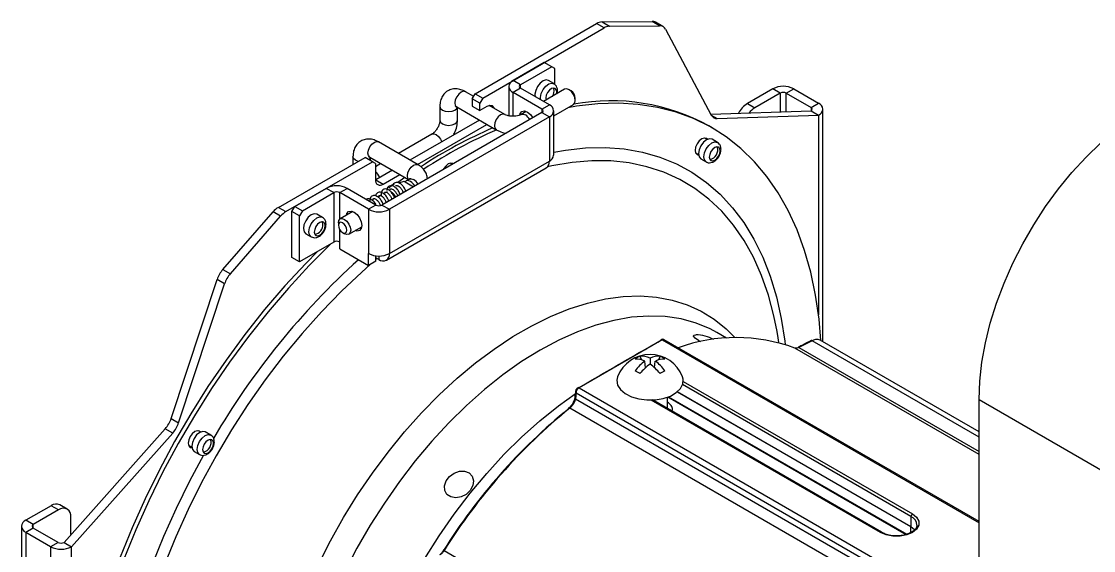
# Model space of a CAD drawing. Extents: x 17.3 to 113.1, y 4.8 to 84.5.
# Drawn here: x 72.25 to 79.89, y 14.76 to 18.53 of the extents above; entities that cross this region are included whole.
import ezdxf

# ---------------------------------------------------------------- set-up
doc = ezdxf.new("R2010")
doc.units = 0
doc.header["$MEASUREMENT"] = 0
doc.layers.add('OBJECT', color=7, linetype='CONTINUOUS')

msp = doc.modelspace()

# ---------------------------------------------------------------- linework, layer by layer
at = {"layer": 'OBJECT'}
for p, q in [((75.4846, 18.0144), (76.3479, 18.5128)), ((75.5375, 17.9838), (76.4009, 18.4822)), ((76.4009, 18.4822), (76.3479, 18.5128)), ((76.3869, 18.5249), (76.7437, 18.5284)), ((76.3869, 18.5249), (76.4398, 18.4943)), ((76.4398, 18.4943), (76.7967, 18.4979)), ((76.7967, 18.4979), (76.7437, 18.5284)), ((76.8202, 18.492), (76.7673, 18.5226)), ((76.8377, 18.4735), (77.1645, 17.862)), ((75.9759, 18.2369), (75.7532, 18.1083)), ((76.029, 18.2063), (75.8062, 18.0777)), ((76.029, 18.2063), (75.9759, 18.2369)), ((76.0502, 18.1941), (76.029, 18.2063)), ((76.0502, 18.0805), (76.0502, 18.1941)), ((75.8062, 18.0777), (75.7532, 18.1083)), ((76.0442, 18.0858), (76.0053, 18.1082)), ((75.4731, 17.9946), (75.4145, 18.0285)), ((75.4633, 17.9777), (75.4846, 18.0144)), ((75.4846, 18.0144), (75.5375, 17.9838)), ((75.7224, 18.0655), (75.7224, 17.8571)), ((75.8062, 18.0532), (75.7532, 18.0226)), ((75.9586, 17.904), (75.7532, 18.0226)), ((75.7532, 17.8539), (75.7532, 18.0226)), ((75.8062, 18.0532), (75.8062, 18.0777)), ((76.0116, 17.9347), (75.8062, 18.0532)), ((76.1206, 18.0456), (75.97, 17.9587)), ((76.0445, 18.0504), (76.0425, 18.0546)), ((76.166, 18.0344), (76.1519, 18.0425)), ((77.6023, 18.0489), (77.422, 17.9448)), ((77.6553, 18.0183), (77.475, 17.9142)), ((77.6553, 18.0183), (77.6023, 18.0489)), ((77.6553, 18.0183), (77.6553, 17.8846)), ((77.6977, 18.0183), (77.7507, 18.0489)), ((77.6977, 18.0183), (77.8746, 17.9162)), ((77.6977, 17.886), (77.6977, 18.0183)), ((77.7507, 18.0489), (77.9275, 17.9468)), ((75.5163, 17.9471), (75.4633, 17.9777)), ((75.4633, 17.9777), (75.4633, 17.9254)), ((75.5375, 17.9838), (75.5163, 17.9471)), ((75.5163, 17.8948), (75.5163, 17.9471)), ((75.9586, 17.904), (76.0116, 17.9347)), ((76.0424, 17.8561), (76.1831, 17.9374)), ((76.1961, 17.966), (76.1961, 17.9823)), ((77.422, 17.9448), (77.475, 17.9142)), ((77.8746, 17.9162), (77.9275, 17.9468)), ((75.9586, 17.8796), (74.8202, 17.2223)), ((75.2324, 17.9233), (75.2324, 17.8253)), ((75.352, 17.9202), (75.6331, 17.758)), ((75.3574, 17.8253), (75.3574, 17.9171)), ((75.4633, 17.9254), (75.5163, 17.8948)), ((75.5672, 17.9242), (75.5163, 17.8948)), ((75.6956, 17.8662), (75.5837, 17.9308)), ((75.8478, 17.8881), (75.8099, 17.8662)), ((75.9586, 17.904), (75.9586, 17.8796)), ((75.9586, 17.8796), (76.0116, 17.8489)), ((76.0424, 17.5774), (76.0424, 17.8918)), ((77.161, 17.8685), (77.8746, 17.8917)), ((77.1645, 17.862), (77.2067, 17.8377)), ((77.2067, 17.8377), (77.9275, 17.8611)), ((77.8746, 17.9162), (77.8746, 17.8917)), ((77.8746, 17.8917), (77.9275, 17.8611)), ((77.9275, 17.8611), (77.9275, 16.4402)), ((77.9583, 16.2499), (77.9583, 17.904)), ((76.0116, 17.8489), (74.8732, 17.1917)), ((75.5135, 17.827), (75.0198, 17.542)), ((75.0728, 17.5114), (75.5665, 17.7964)), ((76.0116, 17.8489), (76.0116, 17.5346)), ((77.1719, 17.7703), (77.1464, 17.785)), ((75.1752, 17.7264), (74.9378, 17.5893)), ((75.0769, 17.5091), (74.7958, 17.6713)), ((77.1357, 17.6895), (77.1189, 17.6992)), ((77.2083, 17.6678), (77.1694, 17.6903)), ((77.1899, 17.6714), (77.2082, 17.6679)), ((74.0838, 17.2058), (74.6997, 17.5613)), ((74.6136, 17.5661), (74.6136, 17.5117)), ((74.7526, 17.5307), (74.6997, 17.5613)), ((74.7333, 17.5631), (75.009, 17.4039)), ((74.7386, 17.5388), (74.7386, 17.56)), ((77.0523, 17.5933), (77.0732, 17.5813)), ((77.0894, 17.5517), (77.1283, 17.5292)), ((74.1368, 17.1752), (74.7526, 17.5307)), ((74.7738, 17.5185), (74.7526, 17.5307)), ((74.7738, 17.5185), (74.7738, 17.4025)), ((74.8128, 17.5172), (74.7738, 17.4947)), ((74.8514, 16.8293), (75.9899, 17.4865)), ((74.8732, 16.8774), (76.0116, 17.5346)), ((75.31, 17.5205), (75.3134, 17.5071)), ((76.0116, 17.5346), (76.0116, 17.5346)), ((74.776, 17.4013), (74.7739, 17.4001)), ((74.8948, 17.4698), (74.776, 17.4013)), ((74.776, 17.4013), (74.829, 17.3707)), ((74.829, 17.3707), (74.9478, 17.4392)), ((74.984, 17.4183), (74.9329, 17.3819)), ((75.0144, 17.407), (74.9914, 17.3937)), ((75.0144, 17.407), (75.0151, 17.4074)), ((74.2011, 17.2123), (74.4238, 17.3409)), ((74.4769, 17.3103), (74.4238, 17.3409)), ((74.5193, 17.3103), (74.5723, 17.3409)), ((74.7777, 17.2223), (74.5723, 17.3409)), ((74.8702, 17.3433), (74.8807, 17.3553)), ((74.9393, 17.3799), (74.9788, 17.3915)), ((74.9788, 17.3915), (74.9849, 17.3879)), ((74.9849, 17.3879), (75.0459, 17.3527)), ((74.2541, 17.1817), (74.4769, 17.3103)), ((74.4769, 17.3103), (74.4769, 16.9592)), ((74.7247, 17.1917), (74.5193, 17.3103)), ((74.5193, 17.1206), (74.5193, 17.3103)), ((74.756, 17.2578), (74.7516, 17.2553)), ((74.8107, 17.2895), (74.7924, 17.2788)), ((74.8135, 17.2923), (74.8071, 17.2873)), ((74.857, 17.3162), (74.8323, 17.3019)), ((74.8488, 17.3114), (74.8444, 17.3139)), ((74.8444, 17.3089), (74.8444, 17.3139)), ((73.688, 16.7644), (74.0448, 17.1728)), ((74.0978, 17.1423), (74.0448, 17.1728)), ((74.0838, 17.2058), (74.1368, 17.1752)), ((74.1799, 17.1756), (74.2011, 17.2123)), ((74.2329, 17.145), (74.1799, 17.1756)), ((74.1799, 16.849), (74.1799, 17.1756)), ((74.2011, 17.2123), (74.2541, 17.1817)), ((74.2541, 17.1817), (74.2329, 17.145)), ((74.6139, 17.1758), (74.5229, 17.1233)), ((74.7777, 17.2223), (74.7247, 17.1917)), ((74.7247, 17.1917), (74.7247, 16.8774)), ((74.8202, 17.2223), (74.8732, 17.1917)), ((74.8732, 17.1917), (74.8732, 16.8774)), ((73.741, 16.7338), (74.0978, 17.1423)), ((74.2329, 16.8184), (74.2329, 17.145)), ((74.3967, 17.1347), (74.3578, 17.1571)), ((74.51, 17.0947), (74.51, 17.0784)), ((74.2778, 17.0185), (74.3167, 16.9961)), ((74.5193, 16.9592), (74.5193, 17.0479)), ((74.54, 17.0263), (74.5542, 17.0181)), ((74.5854, 17.015), (74.6764, 17.0676)), ((74.4769, 16.9592), (74.2329, 16.8184)), ((74.5193, 16.9102), (74.5193, 16.9592)), ((74.5193, 16.9102), (74.7247, 16.7916)), ((74.7247, 16.7916), (74.7247, 16.8774)), ((74.2329, 16.8184), (74.1799, 16.849)), ((74.7777, 16.8222), (74.7247, 16.7916)), ((74.7777, 16.8222), (74.7777, 16.8609)), ((74.799, 16.8345), (74.7777, 16.8467)), ((74.7869, 16.8415), (74.7777, 16.8337)), ((74.799, 16.8596), (74.799, 16.8345)), ((73.688, 16.7644), (73.741, 16.7338)), ((73.3202, 15.7039), (73.647, 16.6927)), ((73.3732, 15.6734), (73.7, 16.6621)), ((73.7, 16.6621), (73.647, 16.6927)), ((76.8135, 16.2626), (76.2233, 15.9219)), ((76.8135, 16.2626), (79.0698, 14.9601)), ((79.0698, 14.9702), (76.8283, 16.2642)), ((77.2718, 16.2762), (77.2045, 16.315)), ((77.8826, 16.2567), (77.7883, 16.2083)), ((79.0698, 15.5713), (77.8826, 16.2567)), ((79.0698, 15.6082), (77.9387, 16.2611)), ((79.0698, 15.4478), (77.7585, 16.2048)), ((77.7883, 16.2083), (79.0698, 15.4685)), ((76.6564, 16.146), (76.6673, 16.1205)), ((76.6964, 16.0647), (76.6903, 16.1117)), ((76.7282, 16.1335), (76.7282, 16.0898)), ((76.76, 16.0647), (76.766, 16.1117)), ((76.7999, 16.146), (76.789, 16.1205)), ((76.964, 15.9663), (78.5961, 15.0241)), ((76.2014, 15.8862), (76.1972, 15.8443)), ((76.2014, 15.8862), (79.0698, 14.2303)), ((76.2233, 15.9219), (79.0698, 14.2787)), ((78.5839, 14.9334), (76.9216, 15.8931)), ((76.922, 15.8935), (78.5839, 14.9341)), ((78.5855, 15.006), (76.9596, 15.9446)), ((76.1928, 15.8512), (76.1929, 15.8516)), ((76.1972, 15.8443), (79.0698, 14.186)), ((78.3687, 14.8928), (76.7366, 15.835)), ((78.3762, 14.8936), (76.745, 15.8353)), ((76.8532, 15.7728), (76.8532, 15.8556)), ((76.8556, 15.8565), (78.5505, 14.878)), ((76.8605, 15.8584), (78.5561, 14.8796)), ((79.0698, 15.8382), (79.9537, 15.3279)), ((79.0698, 10.9398), (79.0698, 15.8382)), ((79.0698, 14.0963), (76.1576, 15.7775)), ((73.3202, 15.7039), (73.3732, 15.6734)), ((72.5571, 14.822), (73.278, 15.6308)), ((72.6101, 14.7914), (73.3309, 15.6002)), ((73.3309, 15.6002), (73.278, 15.6308)), ((73.5292, 15.6076), (73.5151, 15.6157)), ((73.6018, 15.5858), (73.5629, 15.6083)), ((73.5834, 15.5894), (73.6017, 15.5859)), ((73.4434, 15.5128), (73.4667, 15.4993)), ((73.4477, 15.5103), (73.4446, 15.5098)), ((73.483, 15.4697), (73.5218, 15.4473)), ((72.4652, 15.0833), (72.2849, 14.9792)), ((72.5182, 15.0527), (72.3379, 14.9486)), ((72.5182, 15.0527), (72.4652, 15.0833)), ((72.5807, 15.0589), (72.5277, 15.0895)), ((72.3379, 14.9486), (72.2849, 14.9792)), ((72.6066, 14.8775), (72.6066, 15.0017)), ((78.5855, 15.006), (78.5839, 14.9341)), ((72.2542, 14.9364), (72.2542, 11.3436)), ((72.3379, 14.9241), (72.2849, 14.8935)), ((72.4618, 14.7914), (72.2849, 14.8935)), ((72.2849, 14.8935), (72.2849, 11.3008)), ((72.3379, 14.9241), (72.3379, 14.9486)), ((72.5147, 14.822), (72.3379, 14.9241)), ((78.5849, 14.8919), (78.5839, 14.9334)), ((72.5147, 14.822), (72.4618, 14.7914)), ((72.5571, 14.822), (72.6101, 14.7914)), ((72.4618, 14.7914), (72.4618, 11.1987)), ((72.6101, 13.1212), (72.6101, 14.7914)), ((75.2627, 14.764), (78.0339, 13.1642))]:
    msp.add_line(p, q, dxfattribs=at)
at = {"layer": 'OBJECT', "flags": 128}
for points in [[(76.0053, 18.1082), (75.9899, 18.112), (75.9686, 18.106), (75.9467, 18.0899), (75.9277, 18.066), (75.9144, 18.038), (75.9088, 18.0101), (75.91, 17.9933)], [(75.9489, 17.9709), (75.9477, 17.9876), (75.9533, 18.0155), (75.9666, 18.0435), (75.9856, 18.0674), (76.0075, 18.0836), (76.0288, 18.0895), (76.0445, 18.0856)], [(75.3833, 18.0254), (75.3663, 18.0117), (75.352, 17.9924), (75.3424, 17.9703), (75.3391, 17.9489), (75.3424, 17.9313), (75.352, 17.9202), (75.352, 17.9202)], [(75.4145, 18.0285), (75.4002, 18.0313), (75.3833, 18.0254)], [(76.0621, 18.0119), (76.064, 18.0242), (76.0619, 18.0404), (76.0542, 18.051), (76.0421, 18.0546), (76.0274, 18.0505), (76.0123, 18.0394), (75.9993, 18.023), (75.9901, 18.0037), (75.9863, 17.9846), (75.9882, 17.9692)], [(76.1519, 18.0425), (76.135, 18.0484), (76.1206, 18.0456)], [(76.1831, 17.9374), (76.1831, 17.9374), (76.1927, 17.9484), (76.1961, 17.966), (76.1927, 17.9875), (76.1831, 18.0096), (76.1688, 18.0289), (76.1519, 18.0425)], [(77.9444, 16.2579), (77.931, 16.411), (77.9064, 16.5819), (77.872, 16.745), (77.828, 16.8999), (77.7746, 17.0459), (77.712, 17.1825), (77.6404, 17.3091), (77.56, 17.4254), (77.4712, 17.5308), (77.3743, 17.625), (77.2697, 17.7076), (77.1576, 17.7784), (77.0387, 17.837), (76.9132, 17.8832), (76.7818, 17.9169), (76.6447, 17.9379), (76.5027, 17.9462), (76.3561, 17.9418), (76.2056, 17.9246), (76.1421, 17.9137)], [(75.2324, 17.9233), (75.2371, 17.9095), (75.2507, 17.8978), (75.2709, 17.89), (75.2949, 17.8872), (75.3188, 17.89), (75.3391, 17.8978), (75.3526, 17.9095), (75.3566, 17.9176)], [(75.6199, 17.9099), (75.6182, 17.9143), (75.6062, 17.9281), (75.5883, 17.9316), (75.5672, 17.9242)], [(75.6643, 17.8631), (75.6474, 17.8495), (75.6331, 17.8301), (75.6235, 17.8081), (75.6201, 17.7866), (75.6235, 17.769), (75.6331, 17.758), (75.6331, 17.758)], [(75.6956, 17.8662), (75.6812, 17.869), (75.6643, 17.8631)], [(75.8015, 17.8633), (75.8048, 17.8743), (75.8167, 17.8881), (75.8346, 17.8916), (75.8557, 17.8842), (75.8768, 17.8672), (75.8947, 17.8431), (75.8949, 17.8428)], [(75.8104, 17.8665), (75.8242, 17.869), (75.8411, 17.8631)], [(79.0698, 15.8382), (79.0749, 15.9683), (79.0901, 16.1032), (79.1154, 16.2417), (79.1504, 16.3826), (79.1949, 16.5248), (79.2486, 16.667), (79.3109, 16.808), (79.3813, 16.9466), (79.4593, 17.0816), (79.5441, 17.2119), (79.635, 17.3364), (79.7314, 17.4539), (79.8322, 17.5636), (79.9367, 17.6644), (80.0441, 17.7555), (80.1533, 17.8361), (80.2634, 17.9055)], [(75.2324, 17.8253), (75.2371, 17.8115), (75.2507, 17.7998), (75.2709, 17.792), (75.2949, 17.7893), (75.3188, 17.792), (75.3391, 17.7998), (75.3526, 17.8115), (75.3574, 17.8253)], [(75.1752, 17.7264), (75.1896, 17.7292), (75.2065, 17.7233), (75.2234, 17.7096), (75.2377, 17.6903), (75.2459, 17.6725)], [(74.7333, 17.5631), (74.7333, 17.5631), (74.7237, 17.5741), (74.7203, 17.5917), (74.7237, 17.6131), (74.7333, 17.6352), (74.7476, 17.6546), (74.7645, 17.6682)], [(74.7645, 17.6682), (74.7814, 17.6741), (74.7958, 17.6713)], [(76.0424, 17.5976), (76.126, 17.6123), (76.2695, 17.6281), (76.409, 17.631), (76.5439, 17.6212), (76.6736, 17.5985), (76.7976, 17.5633), (76.9155, 17.5154), (77.0267, 17.4553), (77.1308, 17.383), (77.2273, 17.299), (77.3159, 17.2035), (77.3961, 17.097), (77.4677, 16.9798), (77.5304, 16.8525), (77.5838, 16.7156), (77.6279, 16.5697), (77.6623, 16.4153), (77.687, 16.2531), (77.6896, 16.2303)], [(77.1363, 17.6898), (77.1293, 17.6961), (77.114, 17.6991), (77.096, 17.6928), (77.078, 17.6783), (77.0628, 17.6577), (77.0526, 17.6342), (77.049, 17.6114), (77.0526, 17.5927), (77.0628, 17.5809), (77.0736, 17.5779)], [(77.151, 17.6938), (77.1293, 17.6863), (77.1077, 17.6688), (77.0894, 17.644), (77.0771, 17.6157), (77.0728, 17.5883), (77.0772, 17.5658), (77.0894, 17.5517)], [(77.1283, 17.5292), (77.116, 17.5433), (77.1117, 17.5658), (77.116, 17.5933), (77.1282, 17.6216), (77.1466, 17.6463), (77.1682, 17.6638), (77.1899, 17.6714)], [(77.1743, 17.5364), (77.1892, 17.5416), (77.2041, 17.5536), (77.2167, 17.5706), (77.2251, 17.59), (77.2281, 17.6089), (77.2251, 17.6244), (77.2167, 17.6341), (77.2041, 17.6365), (77.1892, 17.6313), (77.1743, 17.6193), (77.1617, 17.6023), (77.1533, 17.5828), (77.1503, 17.564), (77.1533, 17.5485), (77.1617, 17.5388), (77.1743, 17.5364)], [(77.1694, 17.6903), (77.1694, 17.6903), (77.151, 17.6938)], [(74.6509, 17.5331), (74.632, 17.5406), (74.6184, 17.5523), (74.6136, 17.5661), (74.6136, 17.5662)], [(74.7379, 17.5604), (74.7339, 17.5523), (74.7273, 17.5454)], [(75.0098, 17.4044), (75.0048, 17.4118), (75.0014, 17.4294), (75.0048, 17.4509), (75.0144, 17.473), (75.0287, 17.4923), (75.0456, 17.506)], [(75.0456, 17.506), (75.0625, 17.5118), (75.0769, 17.5091), (75.0769, 17.509)], [(75.3282, 17.5156), (75.3253, 17.5176), (75.31, 17.5205), (75.292, 17.5143), (75.274, 17.4998), (75.2588, 17.4792), (75.2559, 17.4739)], [(77.6322, 16.323), (77.61, 16.4343), (77.571, 16.5819), (77.5225, 16.7207), (77.4647, 16.8502), (77.398, 16.9699), (77.3225, 17.0792), (77.2386, 17.1777), (77.1466, 17.265), (77.0469, 17.3407), (76.94, 17.4044), (76.8263, 17.456), (76.7063, 17.4951), (76.5804, 17.5217), (76.4493, 17.5356), (76.3134, 17.5368), (76.1733, 17.5253), (76.0296, 17.501), (75.9994, 17.4944)], [(75.0151, 17.4074), (75.0287, 17.4098), (75.0456, 17.4039)], [(75.054, 17.3574), (75.0533, 17.3586), (75.0443, 17.3716), (75.0338, 17.3825), (75.0226, 17.3906), (75.0114, 17.3954), (75.001, 17.3966), (74.9919, 17.394), (74.9849, 17.3879)], [(74.5672, 17.1489), (74.5709, 17.162), (74.5828, 17.1758), (74.6007, 17.1793), (74.6218, 17.1719), (74.6429, 17.1549), (74.6608, 17.1307), (74.6728, 17.1032), (74.677, 17.0764)], [(74.3578, 17.1571), (74.3573, 17.1574), (74.3388, 17.1606), (74.3171, 17.1527), (74.2955, 17.135), (74.2773, 17.1101), (74.2652, 17.0817), (74.2612, 17.0544), (74.2658, 17.0321), (74.2778, 17.0185)], [(74.3167, 16.996), (74.3047, 17.0096), (74.3001, 17.0319), (74.3041, 17.0593), (74.3162, 17.0876), (74.3344, 17.1125), (74.356, 17.1303), (74.3777, 17.1381), (74.3962, 17.1349), (74.3971, 17.1344)], [(74.3387, 17.0303), (74.3418, 17.015), (74.3504, 17.0055), (74.3631, 17.0033), (74.3781, 17.0087), (74.3929, 17.0209), (74.4054, 17.038), (74.4137, 17.0575), (74.4165, 17.0763), (74.4133, 17.0916), (74.4047, 17.1011), (74.392, 17.1033), (74.3771, 17.0979), (74.3622, 17.0857), (74.3497, 17.0686), (74.3415, 17.0491), (74.3387, 17.0303)], [(74.3991, 17.0863), (74.3959, 17.1017), (74.395, 17.1035)], [(74.51, 17.0947), (74.5133, 17.1123), (74.5229, 17.1233), (74.5373, 17.1261), (74.5542, 17.1202)], [(74.54, 17.0957), (74.5285, 17.0997), (74.5188, 17.0978), (74.5123, 17.0903), (74.51, 17.0784), (74.5123, 17.0638), (74.5188, 17.0487), (74.5285, 17.0356), (74.54, 17.0263), (74.5515, 17.0223), (74.5613, 17.0242), (74.5678, 17.0317), (74.5701, 17.0437), (74.5678, 17.0583), (74.5613, 17.0733), (74.5515, 17.0864), (74.54, 17.0957)], [(74.5542, 17.1202), (74.5711, 17.1066), (74.5854, 17.0872), (74.595, 17.0651), (74.5984, 17.0437), (74.595, 17.0261), (74.5854, 17.015), (74.5711, 17.0123), (74.5542, 17.0181), (74.5542, 17.0181)], [(74.677, 17.0764), (74.6728, 17.0544), (74.6608, 17.0407), (74.6429, 17.0372), (74.6297, 17.0406)], [(74.4597, 16.9493), (74.455, 16.9448), (74.3027, 16.7926), (74.1541, 16.6318), (74.0098, 16.4632), (73.8702, 16.2873), (73.7358, 16.1049), (73.6073, 15.9165), (73.4851, 15.7229), (73.3695, 15.5248), (73.2611, 15.3229), (73.1603, 15.1181), (73.0674, 14.911), (72.9828, 14.7024)], [(74.3607, 16.8921), (74.2773, 16.8072), (74.1287, 16.6465), (73.9843, 16.4779), (73.8447, 16.302), (73.7104, 16.1196), (73.5819, 15.9312), (73.4596, 15.7376), (73.3441, 15.5395), (73.2357, 15.3376), (73.1349, 15.1328), (73.042, 14.9257), (72.9573, 14.7171)], [(74.7371, 16.7988), (74.6771, 16.7456), (74.5319, 16.6084), (74.3899, 16.4624), (74.2518, 16.3082), (74.1182, 16.1464), (73.9896, 15.9776), (73.8666, 15.8027), (73.7497, 15.6223), (73.6393, 15.4372), (73.536, 15.2482), (73.4401, 15.056), (73.3522, 14.8615), (73.2724, 14.6655), (73.2013, 14.4687), (73.139, 14.2721), (73.0858, 14.0765), (73.042, 13.8826), (73.0077, 13.6914), (72.9832, 13.5035), (72.9684, 13.3198), (72.9634, 13.141)], [(74.3687, 14.6656), (74.4543, 14.8338), (74.5472, 14.9988), (74.6469, 15.1595), (74.7529, 15.3152), (74.8646, 15.465), (74.9814, 15.6081), (75.1026, 15.7437), (75.2276, 15.8711), (75.3559, 15.9897), (75.4865, 16.0987), (75.619, 16.1977), (75.7525, 16.2861), (75.8864, 16.3634), (76.02, 16.4292), (76.1524, 16.4831), (76.2831, 16.525), (76.4113, 16.5544), (76.5364, 16.5714), (76.6576, 16.5758), (76.7744, 16.5675), (76.8861, 16.5466), (76.992, 16.5133), (77.0918, 16.4677), (77.1847, 16.4101), (77.2703, 16.3407), (77.3312, 16.2793)], [(77.2045, 16.315), (77.1567, 16.3406), (77.0559, 16.3826), (76.9488, 16.412), (76.8362, 16.4287), (76.7186, 16.4326), (76.5966, 16.4236), (76.471, 16.4019), (76.3425, 16.3675), (76.2118, 16.3206), (76.0796, 16.2614), (75.9466, 16.1904), (75.8137, 16.1079), (75.6815, 16.0144), (75.5508, 15.9104), (75.4222, 15.7964), (75.2967, 15.6732), (75.1747, 15.5414), (75.0571, 15.4017), (74.9444, 15.2549), (74.8374, 15.1019), (74.7366, 14.9434), (74.6425, 14.7805), (74.5557, 14.614)], [(76.8135, 16.2626), (76.8116, 16.2635), (76.8097, 16.264), (76.808, 16.264), (76.8064, 16.2636), (76.8061, 16.2634), (76.8051, 16.2627), (76.8041, 16.2613), (76.8034, 16.2596), (76.8031, 16.2576)], [(77.0905, 16.25), (77.0729, 16.2594), (77.049, 16.2754), (77.0375, 16.2884), (77.0399, 16.2967), (77.0552, 16.2992)], [(77.6446, 16.2438), (77.6395, 16.2786), (77.6322, 16.323)], [(76.4977, 16.0004), (76.4923, 15.9754), (76.4979, 15.9414), (76.5179, 15.9093), (76.5511, 15.8811), (76.5955, 15.8585), (76.6482, 15.843), (76.706, 15.8355), (76.7651, 15.8366), (76.8219, 15.8461), (76.8728, 15.8635), (76.9146, 15.8877), (76.9448, 15.9171), (76.9613, 15.9499), (76.9631, 15.984), (76.9587, 16.0004)], [(74.5824, 13.244), (74.5986, 13.3451), (74.6331, 13.5148), (74.6772, 13.6866), (74.7306, 13.8595), (74.793, 14.0327), (74.8641, 14.2051), (74.9434, 14.3759), (75.0306, 14.544), (75.1251, 14.7085), (75.2264, 14.8686), (75.334, 15.0233), (75.4472, 15.1717), (75.5655, 15.3132), (75.6882, 15.4467), (75.8145, 15.5718), (75.9439, 15.6875), (76.0756, 15.7934), (76.1947, 15.8793)], [(76.1971, 15.8935), (76.1941, 15.8642), (76.1929, 15.8516)], [(73.5265, 15.6091), (73.5213, 15.6133), (73.506, 15.6162), (73.488, 15.61), (73.47, 15.5955), (73.4548, 15.5749), (73.4446, 15.5514), (73.441, 15.5285), (73.4446, 15.5098), (73.4548, 15.4981), (73.4673, 15.495)], [(73.5445, 15.6119), (73.5229, 15.6043), (73.5013, 15.5868), (73.4829, 15.5621), (73.4707, 15.5338), (73.4664, 15.5063), (73.4707, 15.4838), (73.483, 15.4697)], [(73.5218, 15.4473), (73.5096, 15.4614), (73.5053, 15.4838), (73.5096, 15.5113), (73.5218, 15.5396), (73.5401, 15.5644), (73.5618, 15.5819), (73.5834, 15.5894)], [(73.5629, 15.6083), (73.5629, 15.6083), (73.5445, 15.6119)], [(73.5679, 15.4544), (73.5828, 15.4596), (73.5977, 15.4716), (73.6103, 15.4887), (73.6187, 15.5081), (73.6216, 15.527), (73.6187, 15.5424), (73.6102, 15.5521), (73.5976, 15.5546), (73.5827, 15.5494), (73.5678, 15.5374), (73.5552, 15.5203), (73.5468, 15.5009), (73.5439, 15.482), (73.5468, 15.4665), (73.5553, 15.4568), (73.5679, 15.4544)], [(73.188, 14.6676), (73.2682, 14.8668), (73.3568, 15.0646), (73.4533, 15.26), (73.5525, 15.4438)], [(75.4489, 15.192), (75.4198, 15.1639), (75.3838, 15.1452), (75.3456, 15.1386), (75.3104, 15.145), (75.2831, 15.1634), (75.2672, 15.1914), (75.265, 15.2252), (75.2766, 15.2602), (75.3007, 15.2918), (75.3338, 15.3156), (75.3716, 15.3284), (75.4089, 15.3285), (75.4406, 15.3159), (75.4626, 15.2923), (75.4719, 15.2609), (75.4671, 15.2259), (75.4489, 15.192)], [(78.5961, 15.0241), (78.6257, 15.0006), (78.6412, 14.973), (78.6412, 14.9439), (78.6257, 14.9163), (78.5961, 14.8928), (78.5554, 14.8757), (78.5076, 14.8668), (78.4573, 14.8668), (78.4094, 14.8757), (78.3687, 14.8928)], [(78.5839, 14.9341), (78.6103, 14.9131), (78.6121, 14.911)], [(78.6115, 14.9111), (78.6103, 14.9125), (78.5839, 14.9334)], [(75.2627, 14.764), (75.2609, 14.765), (75.2594, 14.7658), (75.2582, 14.7664), (75.2574, 14.7667), (75.257, 14.7667), (75.2571, 14.7665), (75.2576, 14.766), (75.2585, 14.7652)]]:
    msp.add_lwpolyline(points, dxfattribs=at)
at = {"layer": 'OBJECT'}
for centre, radius, start, end in [((76.3906, 18.4438), 0.0811, 92.60711, 121.73241), ((76.4435, 18.4133), 0.0811, 92.60711, 121.73241), ((76.7449, 18.4829), 0.0456, 60.61106, 91.44758), ((76.798, 18.4535), 0.0443, 26.68007, 91.73609), ((75.7695, 18.0655), 0.0458, 110.78354, 249.21684), ((75.8109, 18.0655), 0.0131, 110.78177, 249.21823), ((75.9742, 18.036), 0.0717, 325.29598, 11.61846), ((76.1308, 17.9794), 0.0653, 2.60595, 57.39405), ((77.6765, 17.9057), 0.1612, 62.60974, 117.39007), ((77.6765, 17.9774), 0.0461, 62.61048, 117.38888), ((75.9954, 17.8918), 0.0458, 290.78343, 69.21643), ((76.4491, 16.5186), 1.4457, 61.16015, 100.44263), ((77.5197, 17.7894), 0.1835, 122.16669, 152.25552), ((77.9113, 17.904), 0.0458, 290.78308, 69.21637), ((75.7905, 17.7839), 0.094, 29.26329, 57.43898), ((75.954, 17.8918), 0.0131, 290.78452, 69.2156), ((77.2042, 17.882), 0.0445, 206.73759, 273.25191), ((77.5596, 17.7745), 0.1633, 121.18336, 140.97517), ((77.8699, 17.904), 0.0131, 290.78325, 69.21481), ((76.9347, 14.7015), 3.3434, 113.34174, 123.27154), ((76.9609, 14.6848), 3.3456, 113.28663, 123.39699), ((77.141, 17.6143), 0.0693, 281.16335, 18.84204), ((75.9898, 17.5827), 0.0528, 294.37419, 354.30584), ((75.9612, 17.5284), 0.0508, 304.39403, 6.91826), ((74.8075, 17.3971), 0.0341, 170.78607, 309.20318), ((74.7078, 17.3843), 0.1017, 18.99629, 49.50141), ((74.995, 17.3247), 0.094, 29.26329, 57.43898), ((74.4981, 17.1976), 0.1614, 62.60957, 117.39031), ((74.9208, 17.3163), 0.0559, 104.1507, 135.84392), ((74.4981, 17.2694), 0.0461, 62.60875, 117.39125), ((74.8439, 17.2394), 0.0858, 28.04343, 61.58556), ((74.1647, 17.0707), 0.1575, 120.89121, 139.54465), ((74.2176, 17.0401), 0.1575, 120.89121, 139.54465), ((74.799, 17.335), 0.1614, 242.60977, 297.3903), ((74.799, 17.2633), 0.0461, 242.61025, 297.38975), ((74.3288, 17.0821), 0.0704, 281.45683, 3.43829), ((74.4981, 16.9183), 0.0461, 62.60875, 117.39125), ((74.799, 17.0207), 0.1614, 242.60977, 297.3903), ((74.8279, 16.87), 0.0459, 230.79697, 9.21399), ((78.2953, 12.8241), 5.4173, 132.2594, 149.64023), ((73.8479, 16.6255), 0.2118, 139.01627, 161.50818), ((73.9008, 16.595), 0.2118, 139.01627, 161.50818), ((77.3403, 15.068), 1.2113, 69.80117, 109.9152), ((77.0497, 16.0193), 0.28, 61.86843, 88.87037), ((77.8783, 16.2516), 0.00665, 49.45903, 112.00746), ((77.7839, 16.2029), 0.00698, 51.06577, 110.21212), ((76.7282, 15.9127), 0.2466, 20.83602, 159.16398), ((76.721, 15.9944), 0.1648, 113.07544, 126.91919), ((76.6283, 15.9878), 0.1385, 63.413, 92.58946), ((76.8752, 15.8586), 0.3134, 126.16302, 143.88473), ((76.6698, 16.0105), 0.1361, 64.60617, 95.6227), ((76.7866, 16.0105), 0.1361, 84.37695, 115.39384), ((76.828, 15.9878), 0.1385, 87.41, 116.58738), ((76.5811, 15.8586), 0.3134, 36.11573, 53.83691), ((76.7353, 15.9944), 0.1648, 53.08028, 66.9251), ((75.9979, 14.9225), 1.2829, 59.11565, 60.88973), ((76.9453, 15.783), 0.3759, 125.28457, 140.21429), ((76.511, 15.7829), 0.3759, 39.78625, 54.71505), ((77.4581, 14.9231), 1.2822, 119.10979, 120.88484), ((76.2051, 15.8933), 0.00799, 177.49981, 242.61096), ((76.219, 15.9159), 0.0074, 53.86825, 116.61245), ((76.201, 15.8515), 0.00817, 182.36282, 242.16955), ((78.7403, 12.5881), 4.1064, 129.12913, 147.98321), ((78.7623, 12.5758), 4.1273, 129.12912, 147.98322), ((76.1535, 15.7747), 0.00478, 127.20246, 193.62548), ((76.1532, 15.7722), 0.0069, 50.25191, 112.27267), ((73.1196, 15.771), 0.2116, 318.48457, 341.51535), ((73.1725, 15.7404), 0.2116, 318.48457, 341.51535), ((73.5346, 15.5323), 0.0693, 281.16366, 18.84173), ((72.5018, 15.0322), 0.0629, 65.69282, 125.61783), ((72.5527, 15.0104), 0.0546, 350.78598, 129.2035), ((72.3012, 14.9364), 0.0458, 110.78396, 249.21659), ((78.6086, 15.0046), 0.0231, 122.67424, 176.45978), ((78.5579, 14.9412), 0.0705, 3.54638, 66.90464), ((72.3425, 14.9364), 0.0131, 110.78634, 249.2156), ((78.3731, 14.8871), 0.0072, 63.6684, 127.19404), ((78.598, 14.9337), 0.0141, 178.69957, 181.30043), ((72.5359, 14.863), 0.0461, 242.6103, 297.39035), ((72.5359, 14.9346), 0.1612, 242.60969, 297.3905)]:
    msp.add_arc(centre, radius, start, end, dxfattribs=at)
for points, knots in [([(75.4145, 18.0285), (75.4069, 18.0325), (75.3878, 18.0424), (75.3557, 18.05), (75.3198, 18.0483), (75.2866, 18.0353), (75.2597, 18.012), (75.2416, 17.9812), (75.2334, 17.9511), (75.2327, 17.9311), (75.2324, 17.9233)], [0, 0, 0, 0, 0.095826, 0.23992, 0.374678, 0.506219, 0.644611, 0.777364, 0.913628, 1, 1, 1, 1]), ([(76.0658, 18.0595), (76.0631, 18.0654), (76.0584, 18.0759), (76.0487, 18.0822), (76.0444, 18.0849)], [0, 0, 0, 0, 0.557528, 1, 1, 1, 1]), ([(76.0655, 18.0138), (76.0664, 18.0163), (76.0707, 18.0279), (76.0703, 18.0438), (76.0668, 18.0558), (76.0658, 18.0595)], [0, 0, 0, 0, 0.16293, 0.741484, 1, 1, 1, 1]), ([(75.344, 17.924), (75.3438, 17.9239), (75.3425, 17.9239), (75.3465, 17.9233), (75.3508, 17.9209), (75.352, 17.9202)], [0, 0, 0, 0, 0.1521439, 0.7596851, 1, 1, 1, 1]), ([(75.8099, 17.8662), (75.8073, 17.8649), (75.8008, 17.8615), (75.7844, 17.8563), (75.7614, 17.853), (75.7358, 17.8537), (75.7133, 17.8582), (75.7008, 17.8633), (75.6964, 17.8658), (75.6956, 17.8662)], [0, 0, 0, 0, 0.103119, 0.260951, 0.434629, 0.620141, 0.807624, 0.964026, 1, 1, 1, 1]), ([(75.2324, 17.8253), (75.2323, 17.8224), (75.232, 17.8151), (75.2282, 17.7983), (75.2196, 17.7768), (75.2062, 17.7549), (75.191, 17.7377), (75.1804, 17.7295), (75.176, 17.7269), (75.1752, 17.7264)], [0, 0, 0, 0, 0.10312, 0.260964, 0.434649, 0.620161, 0.80764, 0.964037, 1, 1, 1, 1]), ([(75.3294, 17.7207), (75.3338, 17.7291), (75.3457, 17.7521), (75.3552, 17.7882), (75.3567, 17.8143), (75.3574, 17.8253)], [0, 0, 0, 0, 0.249942, 0.682216, 1, 1, 1, 1]), ([(75.6331, 17.758), (75.6406, 17.7541), (75.6612, 17.7436), (75.6859, 17.7349), (75.7033, 17.7332), (75.7048, 17.733)], [0, 0, 0, 0, 0.344797, 0.943473, 1, 1, 1, 1]), ([(74.7958, 17.6713), (74.7882, 17.6753), (74.769, 17.6852), (74.737, 17.6929), (74.7011, 17.6911), (74.6678, 17.6781), (74.6409, 17.6548), (74.6229, 17.6241), (74.6147, 17.5939), (74.6139, 17.5739), (74.6136, 17.5661)], [0, 0, 0, 0, 0.095826, 0.23992, 0.374678, 0.506219, 0.644611, 0.777364, 0.913628, 1, 1, 1, 1]), ([(77.1286, 17.53), (77.1302, 17.5288), (77.137, 17.5237), (77.1526, 17.522), (77.1723, 17.5253), (77.1926, 17.5365), (77.2122, 17.556), (77.2276, 17.583), (77.2349, 17.6118), (77.2328, 17.6369), (77.2234, 17.6568), (77.2128, 17.6642), (77.208, 17.6676)], [0, 0, 0, 0, 0.028497, 0.120032, 0.210001, 0.313757, 0.437045, 0.566401, 0.698184, 0.818109, 0.916624, 1, 1, 1, 1]), ([(74.7253, 17.5668), (74.7251, 17.5668), (74.7238, 17.5667), (74.7278, 17.5661), (74.7321, 17.5637), (74.7333, 17.5631)], [0, 0, 0, 0, 0.1521439, 0.7596851, 1, 1, 1, 1]), ([(75.144, 17.4093), (75.1427, 17.42), (75.14, 17.4423), (75.1222, 17.472), (75.1004, 17.4942), (75.0834, 17.5049), (75.0769, 17.5091)], [0, 0, 0, 0, 0.2580691, 0.5351753, 0.8196071, 1, 1, 1, 1]), ([(75.0216, 17.412), (75.0217, 17.4123), (75.0222, 17.4134), (75.0198, 17.4102), (75.0156, 17.4077), (75.0144, 17.407)], [0, 0, 0, 0, 0.151661, 0.759194, 1, 1, 1, 1]), ([(74.91, 17.2742), (74.9093, 17.2763), (74.9058, 17.2878), (74.8936, 17.3061), (74.876, 17.3251), (74.8571, 17.3358), (74.8416, 17.3377), (74.8298, 17.3334), (74.8214, 17.3266), (74.8151, 17.3144), (74.8125, 17.301), (74.815, 17.2909), (74.8156, 17.2886)], [0, 0, 0, 0, 0.032614, 0.1769106, 0.3195319, 0.4565887, 0.5928271, 0.6581661, 0.7175176, 0.824779, 0.9599073, 1, 1, 1, 1]), ([(74.9502, 17.2974), (74.9482, 17.3026), (74.9427, 17.3172), (74.9276, 17.3376), (74.9078, 17.3545), (74.8894, 17.3611), (74.8725, 17.3589), (74.8603, 17.3483), (74.8548, 17.3376), (74.8552, 17.3287), (74.8554, 17.3263)], [0, 0, 0, 0, 0.089087, 0.251991, 0.420694, 0.581369, 0.705239, 0.816417, 0.950974, 1, 1, 1, 1]), ([(74.8787, 17.3335), (74.8792, 17.3345), (74.8809, 17.3383), (74.8833, 17.3385), (74.8933, 17.3366), (74.9059, 17.3282), (74.919, 17.3126), (74.9286, 17.297), (74.931, 17.2879), (74.9314, 17.2866)], [0, 0, 0, 0, 0.074732, 0.28744, 0.429719, 0.586927, 0.779718, 0.967819, 1, 1, 1, 1]), ([(74.991, 17.321), (74.9877, 17.3285), (74.9803, 17.3451), (74.9634, 17.3659), (74.9446, 17.3794), (74.9304, 17.3836), (74.9186, 17.3831), (74.9074, 17.3787), (74.8988, 17.3691), (74.8968, 17.3598), (74.8961, 17.3569)], [0, 0, 0, 0, 0.1389842, 0.306961, 0.4800083, 0.6180008, 0.67727, 0.7794547, 0.9319986, 1, 1, 1, 1]), ([(74.9188, 17.3566), (74.919, 17.3572), (74.9204, 17.3612), (74.9226, 17.3613), (74.9306, 17.3611), (74.9423, 17.3546), (74.9549, 17.3421), (74.9659, 17.3259), (74.9701, 17.314), (74.9716, 17.3098)], [0, 0, 0, 0, 0.034292, 0.24333, 0.402326, 0.543134, 0.712416, 0.896433, 1, 1, 1, 1]), ([(74.7786, 17.2243), (74.7772, 17.2271), (74.7709, 17.239), (74.7564, 17.2534), (74.7387, 17.2645), (74.7245, 17.2673), (74.7141, 17.2661), (74.71, 17.2631), (74.7087, 17.2622)], [0, 0, 0, 0, 0.083309, 0.361732, 0.598457, 0.802994, 0.938782, 1, 1, 1, 1]), ([(74.829, 17.2274), (74.8276, 17.2315), (74.8228, 17.245), (74.8094, 17.2639), (74.7929, 17.2797), (74.7767, 17.2885), (74.7621, 17.2911), (74.7487, 17.2871), (74.7384, 17.2775), (74.733, 17.2642), (74.7335, 17.2527), (74.7338, 17.2477)], [0, 0, 0, 0, 0.065837, 0.216426, 0.356979, 0.46517, 0.592856, 0.681944, 0.772902, 0.902079, 1, 1, 1, 1]), ([(74.756, 17.2578), (74.7563, 17.2602), (74.7572, 17.2657), (74.7598, 17.267), (74.7624, 17.2684), (74.771, 17.2672), (74.7841, 17.2589), (74.7973, 17.243), (74.8063, 17.2289), (74.8087, 17.2209), (74.809, 17.2201)], [0, 0, 0, 0, 0.096408, 0.221695, 0.337097, 0.477884, 0.649249, 0.819884, 0.982404, 1, 1, 1, 1]), ([(74.8697, 17.2509), (74.8665, 17.2582), (74.8595, 17.2745), (74.8437, 17.2941), (74.8263, 17.3077), (74.8117, 17.3133), (74.7993, 17.3136), (74.7892, 17.3102), (74.7818, 17.3037), (74.7769, 17.2963), (74.7759, 17.2905), (74.7754, 17.2876)], [0, 0, 0, 0, 0.135011, 0.304608, 0.453907, 0.596513, 0.680151, 0.771417, 0.856154, 0.927642, 1, 1, 1, 1]), ([(74.796, 17.2754), (74.7959, 17.2783), (74.7958, 17.286), (74.7995, 17.29), (74.8015, 17.2914), (74.8085, 17.2914), (74.8202, 17.2855), (74.8338, 17.272), (74.8449, 17.2554), (74.849, 17.2439), (74.8504, 17.2398)], [0, 0, 0, 0, 0.086769, 0.228749, 0.354737, 0.465445, 0.606965, 0.7647, 0.91596, 1, 1, 1, 1]), ([(74.8362, 17.2988), (74.8361, 17.2999), (74.8354, 17.3059), (74.8387, 17.3123), (74.8407, 17.3143), (74.8465, 17.3152), (74.8574, 17.3109), (74.8705, 17.2998), (74.8831, 17.2827), (74.8887, 17.2692), (74.8911, 17.2633)], [0, 0, 0, 0, 0.029825, 0.165067, 0.323052, 0.447641, 0.5683, 0.721102, 0.877065, 1, 1, 1, 1]), ([(74.422, 17.0866), (74.4215, 17.0924), (74.4205, 17.1052), (74.4125, 17.1227), (74.402, 17.1304), (74.3973, 17.1339)], [0, 0, 0, 0, 0.306174, 0.683973, 1, 1, 1, 1]), ([(74.317, 16.9966), (74.3223, 16.994), (74.3333, 16.9887), (74.3527, 16.99), (74.3727, 16.9978), (74.3929, 17.0139), (74.4104, 17.0383), (74.4206, 17.0642), (74.4216, 17.0801), (74.422, 17.0866)], [0, 0, 0, 0, 0.113043, 0.234646, 0.3667593, 0.5256596, 0.7016783, 0.8794734, 1, 1, 1, 1]), ([(76.2697, 15.9504), (76.2856, 15.9598), (76.4135, 16.0352), (76.591, 16.1378), (76.7542, 16.23), (76.8031, 16.2576)], [0, 0, 0, 0, 0.090851, 0.72793, 1, 1, 1, 1]), ([(76.8281, 16.2639), (76.8266, 16.2648), (76.823, 16.2668), (76.8164, 16.267), (76.8105, 16.2658), (76.8073, 16.2638), (76.8062, 16.2631)], [0, 0, 0, 0, 0.222616, 0.526672, 0.835397, 1, 1, 1, 1]), ([(76.8282, 16.2639), (76.8269, 16.2646), (76.824, 16.2661), (76.8186, 16.2652), (76.8149, 16.2633), (76.8135, 16.2626)], [0, 0, 0, 0, 0.32277, 0.751763, 1, 1, 1, 1]), ([(77.8758, 16.2578), (77.8538, 16.2465), (77.8222, 16.2304), (77.7909, 16.2142), (77.7815, 16.2094)], [0, 0, 0, 0, 0.700004, 1, 1, 1, 1]), ([(77.9381, 16.26), (77.9337, 16.2625), (77.9229, 16.2683), (77.9027, 16.2657), (77.8882, 16.2592), (77.8826, 16.2567)], [0, 0, 0, 0, 0.308736, 0.736533, 1, 1, 1, 1]), ([(77.7883, 16.2083), (77.783, 16.2061), (77.7719, 16.2015), (77.7631, 16.2036), (77.7585, 16.2048)], [0, 0, 0, 0, 0.473398, 1, 1, 1, 1]), ([(76.2158, 15.9222), (76.2144, 15.9215), (76.21, 15.9191), (76.2041, 15.912), (76.1986, 15.9028), (76.1979, 15.8964), (76.1975, 15.8936)], [0, 0, 0, 0, 0.1383839, 0.4395757, 0.753494, 1, 1, 1, 1]), ([(76.2233, 15.9219), (76.221, 15.9203), (76.2162, 15.917), (76.2097, 15.9091), (76.2047, 15.9003), (76.202, 15.8923), (76.2016, 15.8879), (76.2014, 15.8862)], [0, 0, 0, 0, 0.218059, 0.436117, 0.654231, 0.872517, 1, 1, 1, 1]), ([(76.1923, 15.8512), (76.1921, 15.8484), (76.1915, 15.8403), (76.1851, 15.8229), (76.1735, 15.8027), (76.1607, 15.7868), (76.1528, 15.7809), (76.1503, 15.779)], [0, 0, 0, 0, 0.126763, 0.367098, 0.619906, 0.877147, 1, 1, 1, 1]), ([(76.1972, 15.8443), (76.1961, 15.8386), (76.1938, 15.8271), (76.1846, 15.8083), (76.1723, 15.7906), (76.1625, 15.7819), (76.1576, 15.7775)], [0, 0, 0, 0, 0.249668, 0.499372, 0.748128, 1, 1, 1, 1]), ([(76.8849, 15.7545), (76.8862, 15.7584), (76.8911, 15.772), (76.8816, 15.7957), (76.8625, 15.8122), (76.8532, 15.8202)], [0, 0, 0, 0, 0.170254, 0.597181, 1, 1, 1, 1]), ([(73.5222, 15.4481), (73.5238, 15.4468), (73.5306, 15.4417), (73.5461, 15.44), (73.5658, 15.4433), (73.5862, 15.4545), (73.6057, 15.4741), (73.6212, 15.5011), (73.6284, 15.5298), (73.6263, 15.5549), (73.617, 15.5748), (73.6064, 15.5823), (73.6015, 15.5857)], [0, 0, 0, 0, 0.0284971, 0.120033, 0.2100007, 0.3137571, 0.4370455, 0.5664009, 0.6981839, 0.8181088, 0.916624, 1, 1, 1, 1]), ([(78.4734, 14.8686), (78.4731, 14.8686), (78.4588, 14.8679), (78.4304, 14.873), (78.3978, 14.8822), (78.382, 14.8905), (78.3762, 14.8936)], [0, 0, 0, 0, 0.006218, 0.395138, 0.782364, 1, 1, 1, 1]), ([(78.6271, 14.9454), (78.627, 14.9406), (78.6266, 14.9297), (78.6138, 14.9113), (78.5898, 14.8926), (78.5557, 14.878), (78.5157, 14.869), (78.4874, 14.8687), (78.4734, 14.8686)], [0, 0, 0, 0, 0.131191, 0.298409, 0.477141, 0.652152, 0.827102, 1, 1, 1, 1]), ([(75.2321, 14.7355), (75.2352, 14.7379), (75.2447, 14.7453), (75.2529, 14.7572), (75.2585, 14.7652)], [0, 0, 0, 0, 0.326466, 1, 1, 1, 1]), ([(75.2627, 14.764), (75.2588, 14.7583), (75.2508, 14.7471), (75.2409, 14.7383), (75.2358, 14.7349), (75.2353, 14.7345)], [0, 0, 0, 0, 0.471916, 0.943784, 1, 1, 1, 1])]:
    msp.add_open_spline(points, degree=3, knots=knots, dxfattribs=at)

doc.saveas('drawing.dxf')
